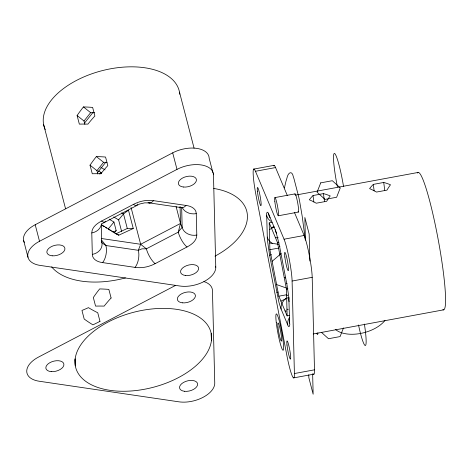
<?xml version="1.0" encoding="UTF-8"?>
<svg xmlns="http://www.w3.org/2000/svg" width="469" height="469" viewBox="0 0 469 469"><rect width="100%" height="100%" fill="white"/><g stroke="black" fill="none" stroke-linecap="round" stroke-linejoin="round"><path stroke-width="0.7" d="M284.449 187.922L285.856 181.708A542.205 58.097 79.5 0 1 286.87 178.361C287.837 172.827 291.97 169.637 293.389 176.96A30.362 3.254 79.5 0 1 294.016 178.847L298.624 196.534A30.139 3.23 79.5 0 1 299.562 200.931L302.224 216.42L305.278 239.759M180.084 206.782L180.501 223.449L178.243 232.149A12.329 3.94 62.4 0 0 187.002 246.993C191.563 244.595 196.804 240.779 196.798 235.08L196.265 213.635C196.224 208.359 190.461 205.926 185.97 205.434L153.556 200.656C146.68 199.636 139.58 201.16 133.466 204.373L101.585 221.046C97.024 223.443 91.789 227.26 91.789 232.958L92.323 254.403C92.364 259.679 98.127 262.112 102.617 262.599L135.031 267.383C141.908 268.403 149.007 266.879 155.122 263.666L187.002 246.993M131.068 207.497L140.653 244.285L138.326 250.305A12.329 6.232 -81.6 0 1 135.031 267.383M343.478 327.901L340.095 336.578L328.493 338.724L321.599 332.486M179.908 229.904L182.16 227.383L181.661 207.362M179.738 230.15L178.243 232.149L146.363 248.822L141.966 248.834L138.326 250.305L105.912 245.527L103.755 244.097L101.703 242.426L101.327 223.66M84.866 124.326L84.004 121.02L90.646 112.66L94.75 112.771M84.379 123.259L92.909 112.531M97.792 173.964L96.931 170.657L103.579 162.297L106.996 162.391M97.306 172.897L105.836 162.168M99.698 174.017L101.011 172.416L98.607 170.962M108.251 228.972L113.944 222.054L109.136 219.14M121.67 231.651L118.61 219.897L123.505 213.94L128.477 210.165L133.255 228.503L118.804 235.192L117.959 234.781M115.31 231.715L116.183 230.654L113.944 222.054M279.741 254.192L280.855 253.237M272.12 261.321L281.048 253.653M101.955 223.736L139.662 204.015L144.774 202.837L149.916 202.948M24.329 242.426A24.664 13.683 -14.6 0 1 35.204 224.733L172.692 152.841A24.664 13.683 -14.6 0 1 209.156 158.217L212.926 172.698M39.513 241.277L177.001 169.385A24.664 13.683 -14.6 0 1 213.465 174.761L215.769 267.266A24.664 13.683 -14.6 0 1 179.903 286.02L40.117 265.407A24.664 13.683 -14.6 0 1 39.513 241.277L35.204 224.733M101.58 238.528L140.653 244.285L180.501 223.449L176.08 206.466M269.382 229.587L274.365 226.984M175.371 285.515L38.499 357.085A24.664 13.683 -14.6 0 0 39.097 381.215L178.882 401.822A24.664 13.683 -14.6 0 0 214.749 383.067L212.451 290.569A24.664 13.683 -14.6 0 0 203.892 281.588M286.623 295.769L287.866 295.118M271.287 227.805L273.538 226.726M280.908 301.116L288.793 297.334L288.793 297L287.116 285.551L279.354 245.211M113.105 232.079L116.183 230.654M133.255 228.503L127.292 228.462L115.931 233.791M253.688 169.11L274.131 165.328M294.438 212.434L304.135 235.479A24.664 2.644 79.5 0 1 312.196 277.326L314.494 369.824L294.403 373.541A24.664 2.644 79.5 0 1 286.946 355.824L256.056 195.409A24.664 2.644 79.5 0 1 255.458 171.279L275.549 167.562L287.292 195.456M274.916 197.596L295.007 193.885M295.493 195.122L418.067 172.457M313.005 195.538L323.446 193.609A92.968 50.136 64.4 0 1 330.211 195.931A92.968 32.883 -86.9 0 0 326.676 201.283L316.235 203.212A92.968 50.136 64.4 0 0 309.329 199.794A92.968 32.883 -86.9 0 1 313.005 195.538L313.861 202.039M373.283 184.393L383.724 182.459A92.968 50.136 64.4 0 1 390.489 184.786A92.968 32.883 -86.9 0 0 386.954 190.133L376.513 192.061A92.968 50.136 64.4 0 0 369.607 188.644A92.968 32.883 -86.9 0 1 373.283 184.393L374.139 190.895M278.305 215.781L298.395 212.064M289.273 315.479L287.122 315.877L278.832 296.191L269.88 249.696L269.212 222.886L272.084 222.353M255.458 171.279L284.044 239.196L304.135 235.479M269.212 222.886L277.501 242.567L278.938 242.303M269.88 249.696L278.492 248.101M294.403 373.541L292.099 281.042L312.196 277.326M287.122 315.877L286.453 289.068L287.89 288.798M278.832 296.191L286.729 294.731M313.21 333.951L443.668 309.827M293.535 377.914L313.978 374.133M275.432 237.648L278.199 237.801M285.052 310.959L286.436 311.035M148.644 202.801L181.057 207.585M269.716 242.995L278.58 244.302M286.952 309.177L288.218 309.364M284.214 277.443L285.609 277.935M276.599 284.566L286.366 288.03M116.072 233.861L116.892 234.266M117.016 234.324L117.86 234.734M100.812 167.304L105.074 169.889M121.682 212.832L123.505 213.94L127.292 228.462M113.738 216.942L118.61 219.897M101.433 224.669L118.804 235.192M102.447 225.636L104.276 226.744M105.496 227.483L106.715 228.215M108.538 229.323L110.367 230.431M111.587 231.17L112.8 231.909M114.02 232.647L115.239 233.386M140.653 244.285L146.363 248.822A12.329 3.94 62.4 0 0 155.122 263.666M83.441 106.926A92.968 29.811 14.6 0 1 92.633 107.407L94.873 116.007A92.968 59.534 -51.5 0 0 87.92 124.121A92.968 29.811 14.6 0 0 79.343 124.127L77.104 115.526A92.968 59.534 -51.5 0 1 83.441 106.926L90.646 112.66M77.104 115.526L84.004 121.02M96.368 156.564A92.968 29.811 14.6 0 1 105.56 157.045L107.8 165.645A92.968 59.534 -51.5 0 0 100.847 173.759A92.968 29.811 14.6 0 0 92.27 173.764L90.03 165.164A92.968 59.534 -51.5 0 1 96.368 156.564L103.579 162.297M90.03 165.164L96.931 170.657M101.58 240.116L105.912 245.527A12.329 6.232 -81.6 0 1 102.617 262.599M279.231 244.589L275.93 231.469L268.602 213.858C267.512 210.106 266.07 213.354 266.697 215.64L267.365 239.723L269.634 255.417L278.991 302.523L280.878 308.596L287.737 324.906C288.828 328.781 290.276 325.38 289.643 323.123L288.822 297.282M180.501 223.449L182.16 227.383A12.329 10.171 -1.4 0 0 196.798 235.08M101.585 241.758L101.791 242.25A12.329 10.171 -1.4 0 1 92.323 254.403M213.196 173.729L213.465 174.761M179.486 92.141L194.078 148.163M215.5 266.228L215.769 267.266M172.692 152.841L177.001 169.385M101.011 172.416L101.357 173.741M43.594 124.402L65.572 208.787M23.69 240.755L27.999 257.299M277.501 242.567L286.453 289.068M383.724 182.459L384.768 190.408M323.446 193.609L324.489 201.559M309.839 261.104L309.165 234.031L304.856 217.487L305.419 240.169M312.641 373.764L313.151 394.247L308.842 377.703L308.772 374.778M384.979 320.433A28.773 15.964 -14.6 0 1 360.503 333.465A28.773 15.964 -14.6 0 1 335.605 329.566M364.39 324.073A28.773 3.084 79.5 0 1 365.322 345.506A28.773 3.084 79.5 0 1 358.504 324.994M317.835 332.832A9.245 0.991 79.5 0 1 316.815 333.23M337.434 186.879A28.773 3.084 79.5 0 1 334.385 153.422A28.773 3.084 79.5 0 1 343.554 186.603M273.521 165.897A24.664 2.644 79.5 0 1 275.549 167.562M314.494 369.824A24.664 2.644 79.5 0 1 313.351 373.998M294.802 194.377A9.245 0.991 79.5 0 1 297.663 202.719A9.245 0.991 79.5 0 1 298.026 211.724M284.044 239.196A24.664 2.644 79.5 0 1 292.099 281.042M289.109 301.673A12.329 10.171 -1.4 0 1 289.004 297.862M289.643 323.123A12.329 10.171 -1.4 0 1 289.537 319.313M272.589 243.452A12.329 10.171 -1.4 0 1 267.23 237.085M271.023 221.397A12.329 10.171 -1.4 0 1 266.697 215.64M269.98 217.745A12.329 11.01 -22.8 0 1 268.602 213.858M269.634 255.417A12.329 0.838 -10.9 0 1 271.504 254.673M281.107 309.159A12.329 11.01 -22.8 0 1 286.342 298.184M276.798 292.615A12.329 0.838 -10.9 0 1 278.064 292.064M287.737 324.906A12.329 11.01 -22.8 0 1 289.52 317.478M287.128 283.587A12.329 0.838 -10.9 0 1 286.7 283.346M276.604 233.498A12.329 11.01 -22.8 0 1 275.227 229.605M279.964 246.389A12.329 0.838 -10.9 0 1 279.542 246.149M417.398 173.038A69.875 7.486 79.5 0 1 438.069 238.92A69.875 7.486 79.5 0 1 442.865 309.692M213.706 188.432A69.875 38.769 -14.6 0 1 214.995 256.144M125.452 277.918A69.875 38.769 -14.6 0 1 51.678 266.902M45.264 129.602A69.875 38.769 -14.6 0 1 101.48 70.831A69.875 38.769 -14.6 0 1 179.774 94.228M196.265 213.635A12.329 10.171 -1.4 0 1 182.294 207.703M101.363 224.61A12.329 10.171 -1.4 0 1 91.789 232.958M105.425 221.192A12.329 3.94 62.4 0 1 101.585 221.046M185.97 205.434A12.329 6.232 -81.6 0 1 179.879 206.923M137.464 203.997A12.329 3.94 62.4 0 1 133.466 204.373M153.556 200.656A12.329 6.232 -81.6 0 1 148.04 202.538M75.146 360.163L75.321 365.931L75.151 358.891L75.146 360.163M211.413 339.269L211.408 340.764L211.232 333.723A69.875 38.769 -14.6 0 0 103.139 324.829A69.875 38.769 -14.6 0 0 115.468 390.953A69.875 38.769 -14.6 0 0 211.226 333.694L211.413 339.269M320.72 182.863L317.073 192.208L325.029 199.407L336.631 197.261L340.271 187.917L332.322 180.717L320.72 182.863M111.094 297.991L108.855 289.396A92.968 29.811 14.6 0 0 99.663 288.916A92.968 59.534 -51.5 0 0 93.325 297.516L95.565 306.116A92.968 29.811 14.6 0 1 104.141 306.11A92.968 59.534 -51.5 0 1 111.094 297.991M99.985 321.347L97.745 312.753A92.968 68.157 21.1 0 1 88.436 307.646A92.968 21.181 -38.7 0 1 81.952 310.425L84.191 319.02A92.968 68.157 21.1 0 0 92.915 324.841A92.968 21.181 -38.7 0 0 99.985 321.347M276.264 322.496A18.496 1.982 79.5 0 0 282.989 350.255A18.496 1.982 79.5 0 0 279.929 323.469A18.496 1.982 79.5 0 0 276.264 322.496M277.965 326.987A9.245 0.991 79.5 0 0 281.318 341.145A9.245 0.991 79.5 0 0 279.905 328.089A9.245 0.991 79.5 0 0 277.965 326.987M274.84 201.6A9.245 0.991 79.5 0 0 278.193 215.763A9.245 0.991 79.5 0 0 276.786 202.702A9.245 0.991 79.5 0 0 274.84 201.6M257.44 191.493A9.245 0.991 79.5 0 0 260.793 205.657A9.245 0.991 79.5 0 0 259.38 192.595A9.245 0.991 79.5 0 0 257.44 191.493M286.993 345.02A9.245 0.991 79.5 0 0 290.352 359.102A9.245 0.991 79.5 0 0 288.904 345.94A9.245 0.991 79.5 0 0 286.993 345.02M284.841 256.983A9.245 0.991 79.5 0 0 288.206 270.636A9.245 0.991 79.5 0 0 286.594 257.006A9.245 0.991 79.5 0 0 284.841 256.983M184.546 391.298A9.245 5.13 -14.6 0 0 197.607 383.976A9.245 5.13 -14.6 0 0 183.59 382.393A9.245 5.13 -14.6 0 0 184.546 391.298M182.418 302.827A9.245 5.13 -14.6 0 0 195.397 295.452A9.245 5.13 -14.6 0 0 181.321 293.952A9.245 5.13 -14.6 0 0 182.418 302.827M51.191 371.618A9.245 5.13 -14.6 0 0 63.866 364.038A9.245 5.13 -14.6 0 0 49.562 362.865A9.245 5.13 -14.6 0 0 51.191 371.618M52.206 255.81A9.245 5.13 -14.6 0 0 64.88 248.236A9.245 5.13 -14.6 0 0 50.576 247.063A9.245 5.13 -14.6 0 0 52.206 255.81M185.56 275.491A9.245 5.13 -14.6 0 0 198.622 268.168A9.245 5.13 -14.6 0 0 184.61 266.585A9.245 5.13 -14.6 0 0 185.56 275.491M183.432 187.02A9.245 5.13 -14.6 0 0 196.417 179.645A9.245 5.13 -14.6 0 0 182.341 178.15A9.245 5.13 -14.6 0 0 183.432 187.02"/></g></svg>
